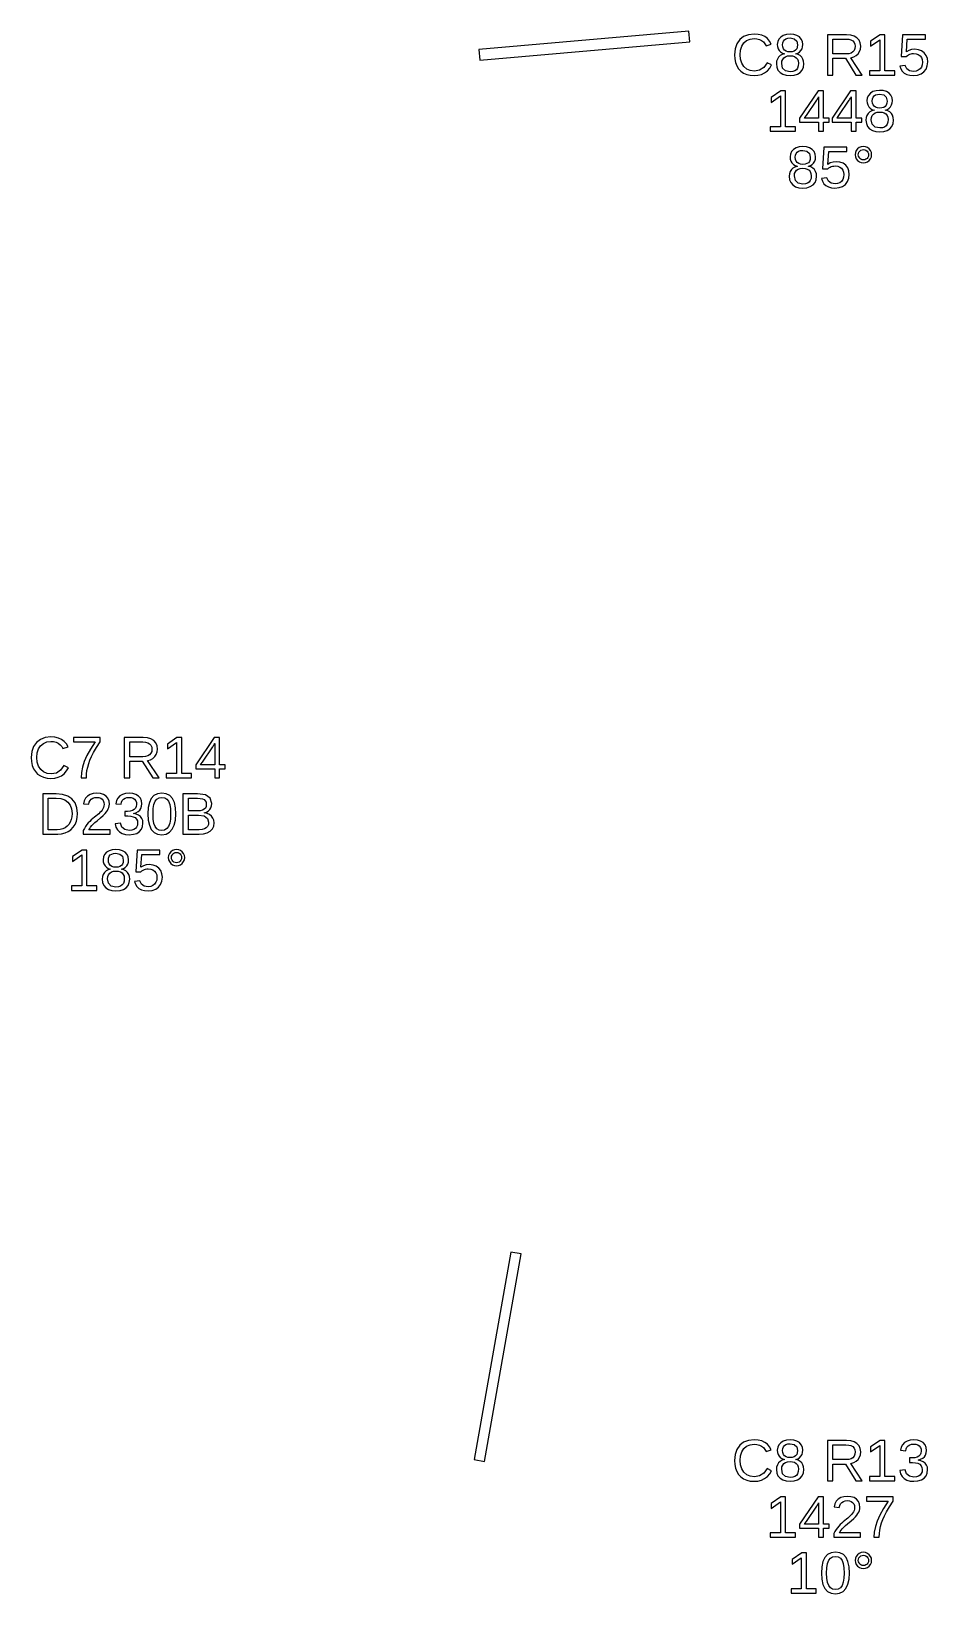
# Model space of a CAD drawing. Extents: x 195 to 2890, y 70 to 1529.
# Drawn here: x 860.3 to 987.8, y 1281 to 1503.4 of the extents above; entities that cross this region are included whole.
import ezdxf

# ---------------------------------------------------------------- set-up
doc = ezdxf.new("R2010")
doc.units = 0
doc.layers.get('0').update_dxf_attribs({"linetype": 'CONTINUOUS'})

msp = doc.modelspace()

# ---------------------------------------------------------------- linework, layer by layer
for points in [[(953.951, 1501.87), (953.82, 1503.36), (923.935, 1500.75), (924.065, 1499.25)], [(963.632, 1497.09), (964.128, 1497.22), (964.578, 1497.44), (964.973, 1497.73), (965.305, 1498.11), (965.573, 1498.56), (964.938, 1498.88), (964.467, 1498.22), (963.864, 1497.82), (963.127, 1497.69), (962.544, 1497.76), (962.047, 1497.97), (961.636, 1498.33), (961.33, 1498.8), (961.146, 1499.37), (961.085, 1500.02), (961.144, 1500.68), (961.32, 1501.24), (961.614, 1501.7), (962.013, 1502.04), (962.507, 1502.25), (963.095, 1502.32), (963.481, 1502.29), (963.83, 1502.2), (964.143, 1502.05), (964.41, 1501.85), (964.624, 1501.59), (964.783, 1501.29), (965.52, 1501.53), (965.291, 1501.96), (964.99, 1502.31), (964.617, 1502.59), (964.174, 1502.79), (963.664, 1502.91), (963.087, 1502.95), (962.277, 1502.86), (961.593, 1502.6), (961.036, 1502.17), (960.625, 1501.59), (960.378, 1500.87), (960.296, 1500.02), (960.332, 1499.44), (960.443, 1498.91), (960.627, 1498.44), (960.882, 1498.03), (961.203, 1497.68), (961.591, 1497.41), (962.039, 1497.21), (962.539, 1497.09), (963.091, 1497.05)], [(968.79, 1497.1), (969.273, 1497.25), (969.658, 1497.49), (969.938, 1497.83), (970.107, 1498.24), (970.163, 1498.73), (970.129, 1499.09), (970.027, 1499.4), (969.858, 1499.67), (969.627, 1499.89), (969.342, 1500.05), (969.003, 1500.14), (969.003, 1500.15), (969.296, 1500.25), (969.544, 1500.4), (969.748, 1500.61), (969.899, 1500.87), (969.99, 1501.16), (970.02, 1501.47), (969.966, 1501.89), (969.802, 1502.25), (969.53, 1502.55), (969.164, 1502.77), (968.718, 1502.91), (968.193, 1502.95), (967.68, 1502.9), (967.241, 1502.77), (966.877, 1502.54), (966.605, 1502.24), (966.441, 1501.89), (966.387, 1501.48), (966.417, 1501.17), (966.507, 1500.88), (966.657, 1500.62), (966.86, 1500.41), (967.106, 1500.25), (967.396, 1500.15), (967.396, 1500.13), (967.082, 1500.04), (966.808, 1499.89), (966.574, 1499.67), (966.395, 1499.39), (966.288, 1499.08), (966.253, 1498.72), (966.31, 1498.23), (966.483, 1497.82), (966.771, 1497.49), (967.162, 1497.24), (967.641, 1497.1), (968.21, 1497.05)], [(974.301, 1499.51), (976.087, 1499.51), (977.576, 1497.13), (978.472, 1497.13), (976.844, 1499.6), (977.249, 1499.71), (977.592, 1499.9), (977.871, 1500.15), (978.078, 1500.46), (978.202, 1500.82), (978.244, 1501.22), (978.185, 1501.7), (978.009, 1502.1), (977.717, 1502.43), (977.316, 1502.67), (976.818, 1502.82), (976.221, 1502.86), (973.524, 1502.86), (973.524, 1497.13), (974.301, 1497.13)], [(983.086, 1497.75), (981.69, 1497.75), (981.69, 1502.86), (981.015, 1502.86), (979.66, 1501.93), (979.66, 1501.24), (980.954, 1502.16), (980.954, 1497.75), (979.493, 1497.75), (979.493, 1497.13), (983.086, 1497.13)], [(986.334, 1497.11), (986.833, 1497.28), (987.238, 1497.57), (987.538, 1497.96), (987.718, 1498.44), (987.777, 1499), (987.722, 1499.5), (987.554, 1499.93), (987.275, 1500.29), (986.902, 1500.57), (986.452, 1500.73), (985.926, 1500.79), (985.48, 1500.75), (985.085, 1500.63), (984.742, 1500.42), (984.852, 1502.24), (987.444, 1502.24), (987.444, 1502.86), (984.185, 1502.86), (983.993, 1499.78), (984.71, 1499.78), (984.88, 1499.92), (985.051, 1500.02), (985.222, 1500.1), (985.398, 1500.15), (985.582, 1500.18), (985.776, 1500.19), (986.129, 1500.15), (986.431, 1500.04), (986.681, 1499.86), (986.867, 1499.61), (986.979, 1499.32), (987.017, 1498.98), (986.979, 1498.6), (986.868, 1498.27), (986.683, 1498), (986.432, 1497.81), (986.124, 1497.69), (985.759, 1497.65), (985.2, 1497.74), (984.803, 1498.03), (984.567, 1498.5), (983.827, 1498.41), (983.954, 1498.01), (984.161, 1497.67), (984.449, 1497.4), (984.812, 1497.21), (985.243, 1497.09), (985.743, 1497.05)], [(967.888, 1500.45), (967.626, 1500.54), (967.414, 1500.68), (967.259, 1500.88), (967.167, 1501.13), (967.136, 1501.43), (967.166, 1501.73), (967.256, 1501.97), (967.406, 1502.16), (967.614, 1502.3), (967.876, 1502.38), (968.193, 1502.4), (968.786, 1502.3), (969.141, 1501.97), (969.259, 1501.43), (969.229, 1501.11), (969.139, 1500.85), (968.989, 1500.66), (968.781, 1500.53), (968.519, 1500.45), (968.202, 1500.42)], [(974.301, 1500.13), (974.301, 1502.24), (976.144, 1502.24), (976.537, 1502.21), (976.863, 1502.13), (977.123, 1501.98), (977.311, 1501.78), (977.425, 1501.52), (977.462, 1501.22), (977.425, 1500.9), (977.313, 1500.63), (977.127, 1500.41), (976.872, 1500.25), (976.555, 1500.16), (976.177, 1500.13)], [(967.546, 1497.73), (967.144, 1498.13), (967.009, 1498.78), (967.044, 1499.1), (967.149, 1499.36), (967.323, 1499.58), (967.559, 1499.74), (967.849, 1499.84), (968.193, 1499.87), (968.547, 1499.84), (968.844, 1499.75), (969.084, 1499.6), (969.261, 1499.39), (969.367, 1499.13), (969.402, 1498.8), (969.369, 1498.42), (969.272, 1498.12), (969.109, 1497.89), (968.88, 1497.73), (968.583, 1497.63), (968.218, 1497.6)], [(968.958, 1489.75), (967.563, 1489.75), (967.563, 1494.86), (966.887, 1494.86), (965.532, 1493.93), (965.532, 1493.24), (966.826, 1494.16), (966.826, 1489.75), (965.366, 1489.75), (965.366, 1489.13), (968.958, 1489.13)], [(972.95, 1490.43), (973.756, 1490.43), (973.756, 1491.01), (972.95, 1491.01), (972.95, 1494.86), (972.181, 1494.86), (969.557, 1491), (969.557, 1490.43), (972.258, 1490.43), (972.258, 1489.13), (972.95, 1489.13)], [(970.232, 1491.01), (970.297, 1491.09), (970.517, 1491.39), (971.986, 1493.55), (972.027, 1493.62), (972.08, 1493.71), (972.144, 1493.82), (972.204, 1493.93), (972.242, 1494), (972.258, 1494.04), (972.258, 1491.01)], [(977.585, 1490.43), (978.39, 1490.43), (978.39, 1491.01), (977.585, 1491.01), (977.585, 1494.86), (976.816, 1494.86), (974.191, 1491), (974.191, 1490.43), (976.893, 1490.43), (976.893, 1489.13), (977.585, 1489.13)], [(974.867, 1491.01), (974.932, 1491.09), (975.151, 1491.39), (976.62, 1493.55), (976.661, 1493.62), (976.714, 1493.71), (976.779, 1493.82), (976.839, 1493.93), (976.877, 1494), (976.893, 1494.04), (976.893, 1491.01)], [(981.534, 1489.1), (982.017, 1489.25), (982.402, 1489.49), (982.683, 1489.83), (982.851, 1490.24), (982.907, 1490.73), (982.873, 1491.09), (982.771, 1491.4), (982.602, 1491.67), (982.371, 1491.89), (982.086, 1492.05), (981.747, 1492.14), (981.747, 1492.15), (982.04, 1492.25), (982.288, 1492.4), (982.492, 1492.61), (982.643, 1492.87), (982.734, 1493.16), (982.764, 1493.47), (982.71, 1493.89), (982.546, 1494.25), (982.274, 1494.55), (981.908, 1494.77), (981.462, 1494.91), (980.938, 1494.95), (980.424, 1494.9), (979.985, 1494.77), (979.621, 1494.54), (979.349, 1494.24), (979.185, 1493.89), (979.131, 1493.48), (979.161, 1493.17), (979.251, 1492.88), (979.401, 1492.62), (979.604, 1492.41), (979.85, 1492.25), (980.14, 1492.15), (980.14, 1492.13), (979.826, 1492.04), (979.552, 1491.89), (979.318, 1491.67), (979.14, 1491.39), (979.032, 1491.08), (978.997, 1490.72), (979.054, 1490.23), (979.227, 1489.82), (979.515, 1489.49), (979.906, 1489.24), (980.385, 1489.1), (980.954, 1489.05)], [(980.632, 1492.45), (980.37, 1492.54), (980.158, 1492.68), (980.004, 1492.88), (979.911, 1493.13), (979.88, 1493.43), (979.91, 1493.73), (980, 1493.97), (980.15, 1494.16), (980.358, 1494.3), (980.62, 1494.38), (980.938, 1494.4), (981.53, 1494.3), (981.885, 1493.97), (982.004, 1493.43), (981.973, 1493.11), (981.883, 1492.85), (981.733, 1492.66), (981.525, 1492.53), (981.263, 1492.45), (980.946, 1492.42)], [(980.291, 1489.73), (979.888, 1490.13), (979.753, 1490.78), (979.788, 1491.1), (979.893, 1491.36), (980.067, 1491.58), (980.303, 1491.74), (980.593, 1491.84), (980.938, 1491.87), (981.291, 1491.84), (981.588, 1491.75), (981.828, 1491.6), (982.005, 1491.39), (982.111, 1491.13), (982.146, 1490.8), (982.113, 1490.42), (982.016, 1490.12), (981.853, 1489.89), (981.624, 1489.73), (981.327, 1489.63), (980.962, 1489.6)], [(970.599, 1481.1), (971.082, 1481.25), (971.467, 1481.49), (971.747, 1481.83), (971.915, 1482.24), (971.971, 1482.73), (971.937, 1483.09), (971.836, 1483.4), (971.666, 1483.67), (971.436, 1483.89), (971.151, 1484.05), (970.812, 1484.14), (970.812, 1484.15), (971.104, 1484.25), (971.352, 1484.4), (971.556, 1484.61), (971.708, 1484.87), (971.799, 1485.16), (971.829, 1485.47), (971.774, 1485.89), (971.611, 1486.25), (971.339, 1486.55), (970.972, 1486.77), (970.527, 1486.91), (970.002, 1486.95), (969.489, 1486.9), (969.05, 1486.77), (968.686, 1486.54), (968.413, 1486.24), (968.25, 1485.89), (968.196, 1485.48), (968.226, 1485.17), (968.316, 1484.88), (968.466, 1484.62), (968.668, 1484.41), (968.915, 1484.25), (969.205, 1484.15), (969.205, 1484.13), (968.891, 1484.04), (968.617, 1483.89), (968.383, 1483.67), (968.204, 1483.39), (968.097, 1483.08), (968.061, 1482.72), (968.119, 1482.23), (968.292, 1481.82), (968.58, 1481.49), (968.97, 1481.24), (969.45, 1481.1), (970.018, 1481.05)], [(969.697, 1484.45), (969.434, 1484.54), (969.223, 1484.68), (969.068, 1484.88), (968.975, 1485.13), (968.944, 1485.43), (968.974, 1485.73), (969.064, 1485.97), (969.215, 1486.16), (969.423, 1486.3), (969.685, 1486.38), (970.002, 1486.4), (970.594, 1486.3), (970.95, 1485.97), (971.068, 1485.43), (971.038, 1485.11), (970.948, 1484.85), (970.798, 1484.66), (970.59, 1484.53), (970.327, 1484.45), (970.01, 1484.42)], [(975.175, 1481.11), (975.673, 1481.28), (976.079, 1481.57), (976.379, 1481.96), (976.558, 1482.44), (976.618, 1483), (976.562, 1483.5), (976.395, 1483.93), (976.116, 1484.29), (975.742, 1484.57), (975.293, 1484.73), (974.767, 1484.79), (974.321, 1484.75), (973.926, 1484.63), (973.583, 1484.42), (973.693, 1486.24), (976.284, 1486.24), (976.284, 1486.86), (973.025, 1486.86), (972.834, 1483.78), (973.55, 1483.78), (973.721, 1483.92), (973.892, 1484.02), (974.063, 1484.1), (974.238, 1484.15), (974.423, 1484.18), (974.616, 1484.19), (974.97, 1484.15), (975.272, 1484.04), (975.522, 1483.86), (975.708, 1483.61), (975.82, 1483.32), (975.857, 1482.98), (975.82, 1482.6), (975.709, 1482.27), (975.524, 1482), (975.273, 1481.81), (974.965, 1481.69), (974.6, 1481.65), (974.041, 1481.74), (973.643, 1482.03), (973.408, 1482.5), (972.667, 1482.41), (972.794, 1482.01), (973.002, 1481.67), (973.29, 1481.4), (973.652, 1481.21), (974.084, 1481.09), (974.584, 1481.05)], [(978.937, 1484.67), (979.212, 1484.78), (979.456, 1484.97), (979.647, 1485.21), (979.762, 1485.48), (979.8, 1485.79), (979.762, 1486.1), (979.649, 1486.37), (979.46, 1486.61), (979.217, 1486.8), (978.941, 1486.91), (978.632, 1486.95), (978.323, 1486.91), (978.047, 1486.8), (977.804, 1486.61), (977.616, 1486.37), (977.502, 1486.09), (977.465, 1485.79), (977.503, 1485.49), (977.617, 1485.22), (977.808, 1484.97), (978.053, 1484.78), (978.327, 1484.67), (978.632, 1484.63)], [(978.444, 1485.08), (978.273, 1485.15), (978.122, 1485.27), (978.003, 1485.43), (977.932, 1485.6), (977.908, 1485.79), (977.932, 1485.98), (978.001, 1486.15), (978.118, 1486.31), (978.268, 1486.43), (978.44, 1486.5), (978.632, 1486.52), (978.825, 1486.5), (978.997, 1486.43), (979.147, 1486.31), (979.264, 1486.16), (979.333, 1485.99), (979.357, 1485.79), (979.333, 1485.6), (979.263, 1485.42), (979.145, 1485.27), (978.994, 1485.15), (978.823, 1485.08), (978.632, 1485.06)], [(969.355, 1481.73), (968.952, 1482.13), (968.818, 1482.78), (968.853, 1483.1), (968.957, 1483.36), (969.131, 1483.58), (969.367, 1483.74), (969.658, 1483.84), (970.002, 1483.87), (970.356, 1483.84), (970.653, 1483.75), (970.893, 1483.6), (971.069, 1483.39), (971.175, 1483.13), (971.21, 1482.8), (971.178, 1482.42), (971.08, 1482.12), (970.918, 1481.89), (970.688, 1481.73), (970.391, 1481.63), (970.026, 1481.6)], [(863.632, 1397.09), (864.128, 1397.22), (864.578, 1397.44), (864.973, 1397.73), (865.305, 1398.11), (865.573, 1398.56), (864.938, 1398.88), (864.467, 1398.22), (863.864, 1397.82), (863.127, 1397.69), (862.544, 1397.76), (862.047, 1397.97), (861.636, 1398.33), (861.33, 1398.8), (861.146, 1399.37), (861.085, 1400.02), (861.144, 1400.68), (861.32, 1401.24), (861.614, 1401.7), (862.013, 1402.04), (862.507, 1402.25), (863.095, 1402.32), (863.481, 1402.29), (863.83, 1402.2), (864.143, 1402.05), (864.41, 1401.85), (864.624, 1401.59), (864.783, 1401.29), (865.52, 1401.53), (865.291, 1401.96), (864.99, 1402.31), (864.617, 1402.59), (864.174, 1402.79), (863.664, 1402.91), (863.087, 1402.95), (862.277, 1402.86), (861.593, 1402.6), (861.036, 1402.17), (860.625, 1401.59), (860.378, 1400.87), (860.296, 1400.02), (860.332, 1399.44), (860.443, 1398.91), (860.627, 1398.44), (860.882, 1398.03), (861.203, 1397.68), (861.591, 1397.41), (862.039, 1397.21), (862.539, 1397.09), (863.091, 1397.05)], [(868.161, 1397.65), (868.221, 1398.17), (868.322, 1398.67), (868.462, 1399.16), (868.643, 1399.66), (868.865, 1400.17), (869.164, 1400.74), (869.577, 1401.44), (870.106, 1402.27), (870.106, 1402.86), (866.318, 1402.86), (866.318, 1402.24), (869.398, 1402.24), (868.74, 1401.23), (868.221, 1400.3), (867.841, 1399.44), (867.583, 1398.65), (867.427, 1397.88), (867.376, 1397.13), (868.14, 1397.13)], [(874.301, 1399.51), (876.087, 1399.51), (877.576, 1397.13), (878.472, 1397.13), (876.844, 1399.6), (877.249, 1399.71), (877.592, 1399.9), (877.871, 1400.15), (878.078, 1400.46), (878.202, 1400.82), (878.244, 1401.22), (878.185, 1401.7), (878.009, 1402.1), (877.717, 1402.43), (877.316, 1402.67), (876.818, 1402.82), (876.221, 1402.86), (873.524, 1402.86), (873.524, 1397.13), (874.301, 1397.13)], [(883.086, 1397.75), (881.69, 1397.75), (881.69, 1402.86), (881.015, 1402.86), (879.66, 1401.93), (879.66, 1401.24), (880.954, 1402.16), (880.954, 1397.75), (879.493, 1397.75), (879.493, 1397.13), (883.086, 1397.13)], [(887.078, 1398.43), (887.883, 1398.43), (887.883, 1399.01), (887.078, 1399.01), (887.078, 1402.86), (886.309, 1402.86), (883.684, 1399), (883.684, 1398.43), (886.386, 1398.43), (886.386, 1397.13), (887.078, 1397.13)], [(874.301, 1400.13), (874.301, 1402.24), (876.144, 1402.24), (876.537, 1402.21), (876.863, 1402.13), (877.123, 1401.98), (877.311, 1401.78), (877.425, 1401.52), (877.462, 1401.22), (877.425, 1400.9), (877.313, 1400.63), (877.127, 1400.41), (876.872, 1400.25), (876.555, 1400.16), (876.177, 1400.13)], [(884.36, 1399.01), (884.425, 1399.09), (884.644, 1399.39), (886.113, 1401.55), (886.154, 1401.62), (886.207, 1401.71), (886.272, 1401.82), (886.332, 1401.93), (886.37, 1402), (886.386, 1402.04), (886.386, 1399.01)], [(864.619, 1389.17), (865.108, 1389.29), (865.552, 1389.49), (865.944, 1389.76), (866.27, 1390.1), (866.533, 1390.5), (866.725, 1390.97), (866.84, 1391.49), (866.879, 1392.06), (866.791, 1392.89), (866.527, 1393.58), (866.087, 1394.13), (865.486, 1394.54), (864.737, 1394.78), (863.84, 1394.86), (861.944, 1394.86), (861.944, 1389.13), (864.088, 1389.13)], [(862.721, 1389.75), (862.721, 1394.24), (863.823, 1394.24), (864.503, 1394.18), (865.067, 1393.99), (865.514, 1393.68), (865.838, 1393.25), (866.033, 1392.71), (866.098, 1392.06), (866.069, 1391.61), (865.984, 1391.2), (865.841, 1390.83), (865.646, 1390.51), (865.401, 1390.24), (865.107, 1390.03), (864.771, 1389.88), (864.402, 1389.78), (863.998, 1389.75)], [(871.493, 1389.75), (868.503, 1389.75), (868.601, 1389.95), (868.734, 1390.14), (868.901, 1390.35), (869.107, 1390.56), (869.355, 1390.79), (869.646, 1391.04), (870.152, 1391.46), (870.536, 1391.8), (870.798, 1392.06), (870.982, 1392.28), (871.133, 1392.5), (871.251, 1392.72), (871.336, 1392.94), (871.387, 1393.16), (871.404, 1393.38), (871.352, 1393.84), (871.197, 1394.23), (870.938, 1394.54), (870.583, 1394.77), (870.139, 1394.9), (869.605, 1394.95), (869.111, 1394.9), (868.68, 1394.77), (868.313, 1394.54), (868.025, 1394.24), (867.831, 1393.88), (867.73, 1393.45), (868.478, 1393.38), (868.541, 1393.66), (868.66, 1393.9), (868.834, 1394.09), (869.055, 1394.23), (869.312, 1394.32), (869.605, 1394.35), (869.91, 1394.32), (870.166, 1394.23), (870.374, 1394.09), (870.528, 1393.89), (870.62, 1393.65), (870.651, 1393.35), (870.633, 1393.13), (870.58, 1392.92), (870.49, 1392.73), (870.372, 1392.55), (870.232, 1392.37), (870.069, 1392.2), (869.889, 1392.03), (869.694, 1391.86), (869.485, 1391.69), (869.269, 1391.52), (869.051, 1391.34), (868.832, 1391.15), (868.616, 1390.94), (868.406, 1390.72), (868.204, 1390.49), (868.014, 1390.23), (867.846, 1389.95), (867.697, 1389.65), (867.697, 1389.13), (871.493, 1389.13)], [(874.812, 1389.1), (875.292, 1389.24), (875.676, 1389.49), (875.956, 1389.82), (876.125, 1390.23), (876.181, 1390.71), (876.141, 1391.06), (876.022, 1391.36), (875.823, 1391.63), (875.552, 1391.83), (875.219, 1391.98), (874.822, 1392.06), (874.822, 1392.07), (875.181, 1392.18), (875.479, 1392.33), (875.715, 1392.54), (875.886, 1392.79), (875.988, 1393.09), (876.022, 1393.43), (875.969, 1393.87), (875.81, 1394.25), (875.544, 1394.55), (875.183, 1394.77), (874.736, 1394.91), (874.203, 1394.95), (873.709, 1394.91), (873.278, 1394.77), (872.911, 1394.56), (872.623, 1394.26), (872.429, 1393.89), (872.328, 1393.46), (873.064, 1393.4), (873.124, 1393.68), (873.24, 1393.91), (873.412, 1394.1), (873.632, 1394.24), (873.893, 1394.32), (874.195, 1394.35), (874.521, 1394.32), (874.789, 1394.23), (874.999, 1394.08), (875.149, 1393.88), (875.239, 1393.64), (875.269, 1393.35), (875.232, 1393.07), (875.122, 1392.83), (874.938, 1392.63), (874.687, 1392.48), (874.375, 1392.4), (874.004, 1392.37), (873.605, 1392.37), (873.605, 1391.73), (874.02, 1391.73), (874.438, 1391.7), (874.784, 1391.61), (875.06, 1391.47), (875.26, 1391.27), (875.38, 1391.03), (875.42, 1390.74), (875.385, 1390.41), (875.28, 1390.14), (875.104, 1389.93), (874.868, 1389.78), (874.578, 1389.69), (874.236, 1389.66), (873.607, 1389.77), (873.191, 1390.11), (872.987, 1390.67), (872.23, 1390.6), (872.342, 1390.13), (872.547, 1389.75), (872.846, 1389.44), (873.231, 1389.22), (873.694, 1389.09), (874.236, 1389.05)], [(879.46, 1389.13), (879.958, 1389.39), (880.349, 1389.81), (880.631, 1390.39), (880.8, 1391.12), (880.856, 1392), (880.802, 1392.89), (880.642, 1393.63), (880.374, 1394.21), (879.993, 1394.62), (879.495, 1394.87), (878.879, 1394.95), (878.246, 1394.87), (877.738, 1394.62), (877.355, 1394.21), (877.087, 1393.64), (876.926, 1392.9), (876.873, 1392), (876.928, 1391.11), (877.093, 1390.38), (877.369, 1389.8), (877.755, 1389.38), (878.25, 1389.13), (878.854, 1389.05)], [(878.467, 1389.71), (878.151, 1389.9), (877.912, 1390.21), (877.746, 1390.66), (877.646, 1391.26), (877.613, 1392), (877.646, 1392.76), (877.744, 1393.36), (877.908, 1393.81), (878.147, 1394.11), (878.471, 1394.29), (878.879, 1394.36), (879.277, 1394.29), (879.592, 1394.11), (879.825, 1393.8), (879.984, 1393.35), (880.08, 1392.75), (880.111, 1392), (880.078, 1391.27), (879.978, 1390.68), (879.81, 1390.23), (879.571, 1389.91), (879.255, 1389.71), (878.862, 1389.65)], [(884.806, 1389.18), (885.323, 1389.32), (885.743, 1389.56), (886.053, 1389.88), (886.238, 1390.27), (886.3, 1390.75), (886.259, 1391.11), (886.136, 1391.42), (885.93, 1391.7), (885.648, 1391.91), (885.297, 1392.07), (884.876, 1392.15), (885.197, 1392.26), (885.466, 1392.41), (885.682, 1392.62), (885.84, 1392.87), (885.935, 1393.15), (885.967, 1393.47), (885.742, 1394.25), (885.07, 1394.71), (883.949, 1394.86), (881.865, 1394.86), (881.865, 1389.13), (884.193, 1389.13)], [(882.642, 1392.43), (882.642, 1394.24), (883.949, 1394.24), (884.318, 1394.22), (884.625, 1394.15), (884.868, 1394.04), (885.044, 1393.88), (885.15, 1393.66), (885.185, 1393.38), (885.151, 1393.08), (885.049, 1392.84), (884.878, 1392.66), (884.638, 1392.53), (884.329, 1392.45), (883.949, 1392.43)], [(882.642, 1389.75), (882.642, 1391.82), (884.091, 1391.82), (884.882, 1391.71), (885.357, 1391.37), (885.515, 1390.81), (885.479, 1390.49), (885.37, 1390.22), (885.189, 1390.02), (884.93, 1389.87), (884.584, 1389.78), (884.152, 1389.75)], [(869.609, 1381.75), (868.214, 1381.75), (868.214, 1386.86), (867.538, 1386.86), (866.183, 1385.93), (866.183, 1385.24), (867.477, 1386.16), (867.477, 1381.75), (866.017, 1381.75), (866.017, 1381.13), (869.609, 1381.13)], [(872.916, 1381.1), (873.399, 1381.25), (873.784, 1381.49), (874.064, 1381.83), (874.233, 1382.24), (874.289, 1382.73), (874.255, 1383.09), (874.153, 1383.4), (873.983, 1383.67), (873.753, 1383.89), (873.468, 1384.05), (873.129, 1384.14), (873.129, 1384.15), (873.422, 1384.25), (873.67, 1384.4), (873.874, 1384.61), (874.025, 1384.87), (874.116, 1385.16), (874.146, 1385.47), (874.092, 1385.89), (873.928, 1386.25), (873.656, 1386.55), (873.29, 1386.77), (872.844, 1386.91), (872.319, 1386.95), (871.806, 1386.9), (871.367, 1386.77), (871.003, 1386.54), (870.731, 1386.24), (870.567, 1385.89), (870.513, 1385.48), (870.543, 1385.17), (870.633, 1384.88), (870.783, 1384.62), (870.986, 1384.41), (871.232, 1384.25), (871.522, 1384.15), (871.522, 1384.13), (871.208, 1384.04), (870.934, 1383.89), (870.7, 1383.67), (870.521, 1383.39), (870.414, 1383.08), (870.379, 1382.72), (870.436, 1382.23), (870.609, 1381.82), (870.897, 1381.49), (871.288, 1381.24), (871.767, 1381.1), (872.336, 1381.05)], [(872.014, 1384.45), (871.752, 1384.54), (871.54, 1384.68), (871.385, 1384.88), (871.292, 1385.13), (871.262, 1385.43), (871.292, 1385.73), (871.382, 1385.97), (871.532, 1386.16), (871.74, 1386.3), (872.002, 1386.38), (872.319, 1386.4), (872.912, 1386.3), (873.267, 1385.97), (873.385, 1385.43), (873.355, 1385.11), (873.265, 1384.85), (873.115, 1384.66), (872.907, 1384.53), (872.645, 1384.45), (872.328, 1384.42)], [(877.492, 1381.11), (877.991, 1381.28), (878.396, 1381.57), (878.696, 1381.96), (878.876, 1382.44), (878.935, 1383), (878.88, 1383.5), (878.712, 1383.93), (878.433, 1384.29), (878.06, 1384.57), (877.61, 1384.73), (877.084, 1384.79), (876.638, 1384.75), (876.243, 1384.63), (875.9, 1384.42), (876.01, 1386.24), (878.602, 1386.24), (878.602, 1386.86), (875.343, 1386.86), (875.151, 1383.78), (875.868, 1383.78), (876.038, 1383.92), (876.209, 1384.02), (876.38, 1384.1), (876.556, 1384.15), (876.74, 1384.18), (876.934, 1384.19), (877.287, 1384.15), (877.589, 1384.04), (877.839, 1383.86), (878.025, 1383.61), (878.137, 1383.32), (878.175, 1382.98), (878.138, 1382.6), (878.026, 1382.27), (877.841, 1382), (877.59, 1381.81), (877.282, 1381.69), (876.917, 1381.65), (876.358, 1381.74), (875.961, 1382.03), (875.725, 1382.5), (874.985, 1382.41), (875.112, 1382.01), (875.319, 1381.67), (875.607, 1381.4), (875.97, 1381.21), (876.401, 1381.09), (876.901, 1381.05)], [(881.255, 1384.67), (881.529, 1384.78), (881.774, 1384.97), (881.965, 1385.21), (882.079, 1385.48), (882.117, 1385.79), (882.08, 1386.1), (881.966, 1386.37), (881.778, 1386.61), (881.535, 1386.8), (881.259, 1386.91), (880.95, 1386.95), (880.641, 1386.91), (880.365, 1386.8), (880.122, 1386.61), (879.933, 1386.37), (879.82, 1386.09), (879.782, 1385.79), (879.82, 1385.49), (879.935, 1385.22), (880.126, 1384.97), (880.37, 1384.78), (880.645, 1384.67), (880.95, 1384.63)], [(880.761, 1385.08), (880.591, 1385.15), (880.439, 1385.27), (880.32, 1385.43), (880.249, 1385.6), (880.226, 1385.79), (880.249, 1385.98), (880.319, 1386.15), (880.435, 1386.31), (880.585, 1386.43), (880.757, 1386.5), (880.95, 1386.52), (881.143, 1386.5), (881.314, 1386.43), (881.464, 1386.31), (881.581, 1386.16), (881.651, 1385.99), (881.674, 1385.79), (881.65, 1385.6), (881.58, 1385.42), (881.462, 1385.27), (881.311, 1385.15), (881.14, 1385.08), (880.95, 1385.06)], [(871.672, 1381.73), (871.27, 1382.13), (871.135, 1382.78), (871.17, 1383.1), (871.275, 1383.36), (871.449, 1383.58), (871.685, 1383.74), (871.975, 1383.84), (872.319, 1383.87), (872.673, 1383.84), (872.97, 1383.75), (873.21, 1383.6), (873.387, 1383.39), (873.493, 1383.13), (873.528, 1382.8), (873.495, 1382.42), (873.398, 1382.12), (873.235, 1381.89), (873.006, 1381.73), (872.709, 1381.63), (872.344, 1381.6)], [(929.948, 1329.41), (928.471, 1329.67), (923.261, 1300.13), (924.739, 1299.87)], [(963.632, 1297.09), (964.128, 1297.22), (964.578, 1297.44), (964.973, 1297.73), (965.305, 1298.11), (965.573, 1298.56), (964.938, 1298.88), (964.467, 1298.22), (963.864, 1297.82), (963.127, 1297.69), (962.544, 1297.76), (962.047, 1297.97), (961.636, 1298.33), (961.33, 1298.8), (961.146, 1299.37), (961.085, 1300.02), (961.144, 1300.68), (961.32, 1301.24), (961.614, 1301.7), (962.013, 1302.04), (962.507, 1302.25), (963.095, 1302.32), (963.481, 1302.29), (963.83, 1302.2), (964.143, 1302.05), (964.41, 1301.85), (964.624, 1301.59), (964.783, 1301.29), (965.52, 1301.53), (965.291, 1301.96), (964.99, 1302.31), (964.617, 1302.59), (964.174, 1302.79), (963.664, 1302.91), (963.087, 1302.95), (962.277, 1302.86), (961.593, 1302.6), (961.036, 1302.17), (960.625, 1301.59), (960.378, 1300.87), (960.296, 1300.02), (960.332, 1299.44), (960.443, 1298.91), (960.627, 1298.44), (960.882, 1298.03), (961.203, 1297.68), (961.591, 1297.41), (962.039, 1297.21), (962.539, 1297.09), (963.091, 1297.05)], [(968.79, 1297.1), (969.273, 1297.25), (969.658, 1297.49), (969.938, 1297.83), (970.107, 1298.24), (970.163, 1298.73), (970.129, 1299.09), (970.027, 1299.4), (969.858, 1299.67), (969.627, 1299.89), (969.342, 1300.05), (969.003, 1300.14), (969.003, 1300.15), (969.296, 1300.25), (969.544, 1300.4), (969.748, 1300.61), (969.899, 1300.87), (969.99, 1301.16), (970.02, 1301.47), (969.966, 1301.89), (969.802, 1302.25), (969.53, 1302.55), (969.164, 1302.77), (968.718, 1302.91), (968.193, 1302.95), (967.68, 1302.9), (967.241, 1302.77), (966.877, 1302.54), (966.605, 1302.24), (966.441, 1301.89), (966.387, 1301.48), (966.417, 1301.17), (966.507, 1300.88), (966.657, 1300.62), (966.86, 1300.41), (967.106, 1300.25), (967.396, 1300.15), (967.396, 1300.13), (967.082, 1300.04), (966.808, 1299.89), (966.574, 1299.67), (966.395, 1299.39), (966.288, 1299.08), (966.253, 1298.72), (966.31, 1298.23), (966.483, 1297.82), (966.771, 1297.49), (967.162, 1297.24), (967.641, 1297.1), (968.21, 1297.05)], [(974.301, 1299.51), (976.087, 1299.51), (977.576, 1297.13), (978.472, 1297.13), (976.844, 1299.6), (977.249, 1299.71), (977.592, 1299.9), (977.871, 1300.15), (978.078, 1300.46), (978.202, 1300.82), (978.244, 1301.22), (978.185, 1301.7), (978.009, 1302.1), (977.717, 1302.43), (977.316, 1302.67), (976.818, 1302.82), (976.221, 1302.86), (973.524, 1302.86), (973.524, 1297.13), (974.301, 1297.13)], [(983.086, 1297.75), (981.69, 1297.75), (981.69, 1302.86), (981.015, 1302.86), (979.66, 1301.93), (979.66, 1301.24), (980.954, 1302.16), (980.954, 1297.75), (979.493, 1297.75), (979.493, 1297.13), (983.086, 1297.13)], [(986.392, 1297.1), (986.872, 1297.24), (987.257, 1297.49), (987.537, 1297.82), (987.705, 1298.23), (987.761, 1298.71), (987.721, 1299.06), (987.602, 1299.36), (987.403, 1299.63), (987.133, 1299.83), (986.799, 1299.98), (986.402, 1300.06), (986.402, 1300.07), (986.762, 1300.18), (987.059, 1300.33), (987.295, 1300.54), (987.466, 1300.79), (987.568, 1301.09), (987.602, 1301.43), (987.549, 1301.87), (987.39, 1302.25), (987.124, 1302.55), (986.763, 1302.77), (986.316, 1302.91), (985.784, 1302.95), (985.289, 1302.91), (984.859, 1302.77), (984.492, 1302.56), (984.204, 1302.26), (984.009, 1301.89), (983.908, 1301.46), (984.644, 1301.4), (984.705, 1301.68), (984.821, 1301.91), (984.992, 1302.1), (985.212, 1302.24), (985.473, 1302.32), (985.776, 1302.35), (986.102, 1302.32), (986.37, 1302.23), (986.579, 1302.08), (986.729, 1301.88), (986.82, 1301.64), (986.85, 1301.35), (986.813, 1301.07), (986.702, 1300.83), (986.518, 1300.63), (986.267, 1300.48), (985.956, 1300.4), (985.584, 1300.37), (985.186, 1300.37), (985.186, 1299.73), (985.601, 1299.73), (986.018, 1299.7), (986.365, 1299.61), (986.64, 1299.47), (986.84, 1299.27), (986.96, 1299.03), (987, 1298.74), (986.965, 1298.41), (986.86, 1298.14), (986.685, 1297.93), (986.448, 1297.78), (986.159, 1297.69), (985.816, 1297.66), (985.187, 1297.77), (984.771, 1298.11), (984.567, 1298.67), (983.81, 1298.6), (983.922, 1298.13), (984.128, 1297.75), (984.427, 1297.44), (984.812, 1297.22), (985.275, 1297.09), (985.816, 1297.05)], [(967.888, 1300.45), (967.626, 1300.54), (967.414, 1300.68), (967.259, 1300.88), (967.167, 1301.13), (967.136, 1301.43), (967.166, 1301.73), (967.256, 1301.97), (967.406, 1302.16), (967.614, 1302.3), (967.876, 1302.38), (968.193, 1302.4), (968.786, 1302.3), (969.141, 1301.97), (969.259, 1301.43), (969.229, 1301.11), (969.139, 1300.85), (968.989, 1300.66), (968.781, 1300.53), (968.519, 1300.45), (968.202, 1300.42)], [(974.301, 1300.13), (974.301, 1302.24), (976.144, 1302.24), (976.537, 1302.21), (976.863, 1302.13), (977.123, 1301.98), (977.311, 1301.78), (977.425, 1301.52), (977.462, 1301.22), (977.425, 1300.9), (977.313, 1300.63), (977.127, 1300.41), (976.872, 1300.25), (976.555, 1300.16), (976.177, 1300.13)], [(967.546, 1297.73), (967.144, 1298.13), (967.009, 1298.78), (967.044, 1299.1), (967.149, 1299.36), (967.323, 1299.58), (967.559, 1299.74), (967.849, 1299.84), (968.193, 1299.87), (968.547, 1299.84), (968.844, 1299.75), (969.084, 1299.6), (969.261, 1299.39), (969.367, 1299.13), (969.402, 1298.8), (969.369, 1298.42), (969.272, 1298.12), (969.109, 1297.89), (968.88, 1297.73), (968.583, 1297.63), (968.218, 1297.6)], [(968.958, 1289.71), (967.563, 1289.71), (967.563, 1294.82), (966.887, 1294.82), (965.532, 1293.89), (965.532, 1293.2), (966.826, 1294.12), (966.826, 1289.71), (965.366, 1289.71), (965.366, 1289.09), (968.958, 1289.09)], [(972.95, 1290.39), (973.756, 1290.39), (973.756, 1290.96), (972.95, 1290.96), (972.95, 1294.82), (972.181, 1294.82), (969.557, 1290.96), (969.557, 1290.39), (972.258, 1290.39), (972.258, 1289.09), (972.95, 1289.09)], [(970.232, 1290.96), (970.297, 1291.05), (970.517, 1291.35), (971.986, 1293.51), (972.027, 1293.58), (972.08, 1293.67), (972.144, 1293.78), (972.204, 1293.89), (972.242, 1293.96), (972.258, 1294), (972.258, 1290.96)], [(978.215, 1289.71), (975.225, 1289.71), (975.323, 1289.9), (975.456, 1290.1), (975.623, 1290.3), (975.829, 1290.52), (976.077, 1290.75), (976.368, 1290.99), (976.874, 1291.41), (977.258, 1291.75), (977.519, 1292.01), (977.704, 1292.23), (977.855, 1292.45), (977.973, 1292.67), (978.058, 1292.89), (978.109, 1293.12), (978.126, 1293.34), (978.074, 1293.8), (977.919, 1294.19), (977.66, 1294.5), (977.305, 1294.73), (976.861, 1294.86), (976.327, 1294.91), (975.833, 1294.86), (975.402, 1294.73), (975.035, 1294.5), (974.747, 1294.2), (974.553, 1293.83), (974.452, 1293.41), (975.2, 1293.34), (975.263, 1293.62), (975.382, 1293.86), (975.556, 1294.05), (975.777, 1294.19), (976.034, 1294.28), (976.327, 1294.31), (976.632, 1294.28), (976.888, 1294.19), (977.096, 1294.05), (977.25, 1293.85), (977.342, 1293.6), (977.373, 1293.31), (977.355, 1293.09), (977.302, 1292.88), (977.212, 1292.69), (977.094, 1292.5), (976.954, 1292.33), (976.791, 1292.16), (976.611, 1291.99), (976.416, 1291.82), (976.207, 1291.65), (975.991, 1291.48), (975.773, 1291.3), (975.554, 1291.11), (975.338, 1290.9), (975.128, 1290.68), (974.926, 1290.45), (974.736, 1290.19), (974.568, 1289.91), (974.419, 1289.61), (974.419, 1289.09), (978.215, 1289.09)], [(980.905, 1289.61), (980.965, 1290.12), (981.066, 1290.62), (981.206, 1291.12), (981.388, 1291.62), (981.609, 1292.12), (981.908, 1292.7), (982.321, 1293.4), (982.85, 1294.23), (982.85, 1294.82), (979.062, 1294.82), (979.062, 1294.2), (982.142, 1294.2), (981.484, 1293.19), (980.966, 1292.25), (980.586, 1291.4), (980.327, 1290.61), (980.171, 1289.83), (980.12, 1289.09), (980.885, 1289.09)], [(971.927, 1281.75), (970.531, 1281.75), (970.531, 1286.86), (969.856, 1286.86), (968.501, 1285.93), (968.501, 1285.24), (969.795, 1286.16), (969.795, 1281.75), (968.334, 1281.75), (968.334, 1281.13), (971.927, 1281.13)], [(975.246, 1281.13), (975.745, 1281.39), (976.136, 1281.81), (976.417, 1282.39), (976.586, 1283.12), (976.643, 1284), (976.589, 1284.89), (976.428, 1285.63), (976.16, 1286.21), (975.78, 1286.62), (975.282, 1286.87), (974.665, 1286.95), (974.033, 1286.87), (973.525, 1286.62), (973.141, 1286.21), (972.874, 1285.64), (972.713, 1284.9), (972.659, 1284), (972.714, 1283.11), (972.88, 1282.38), (973.156, 1281.8), (973.541, 1281.38), (974.036, 1281.13), (974.641, 1281.05)], [(974.254, 1281.71), (973.937, 1281.9), (973.699, 1282.21), (973.533, 1282.66), (973.433, 1283.26), (973.4, 1284), (973.433, 1284.76), (973.531, 1285.36), (973.695, 1285.81), (973.934, 1286.11), (974.257, 1286.29), (974.665, 1286.36), (975.063, 1286.29), (975.379, 1286.11), (975.611, 1285.8), (975.77, 1285.35), (975.866, 1284.75), (975.898, 1284), (975.865, 1283.27), (975.764, 1282.68), (975.597, 1282.23), (975.358, 1281.91), (975.042, 1281.71), (974.649, 1281.65)], [(978.937, 1284.67), (979.212, 1284.78), (979.456, 1284.97), (979.647, 1285.21), (979.762, 1285.48), (979.8, 1285.79), (979.762, 1286.1), (979.649, 1286.37), (979.46, 1286.61), (979.217, 1286.8), (978.941, 1286.91), (978.632, 1286.95), (978.323, 1286.91), (978.047, 1286.8), (977.804, 1286.61), (977.616, 1286.37), (977.502, 1286.09), (977.465, 1285.79), (977.503, 1285.49), (977.617, 1285.22), (977.808, 1284.97), (978.053, 1284.78), (978.327, 1284.67), (978.632, 1284.63)], [(978.444, 1285.08), (978.273, 1285.15), (978.122, 1285.27), (978.003, 1285.43), (977.932, 1285.6), (977.908, 1285.79), (977.932, 1285.98), (978.001, 1286.15), (978.118, 1286.31), (978.268, 1286.43), (978.44, 1286.5), (978.632, 1286.52), (978.825, 1286.5), (978.997, 1286.43), (979.147, 1286.31), (979.264, 1286.16), (979.333, 1285.99), (979.357, 1285.79), (979.333, 1285.6), (979.263, 1285.42), (979.145, 1285.27), (978.994, 1285.15), (978.823, 1285.08), (978.632, 1285.06)]]:
    msp.add_lwpolyline(points, close=True)

doc.saveas('drawing.dxf')
